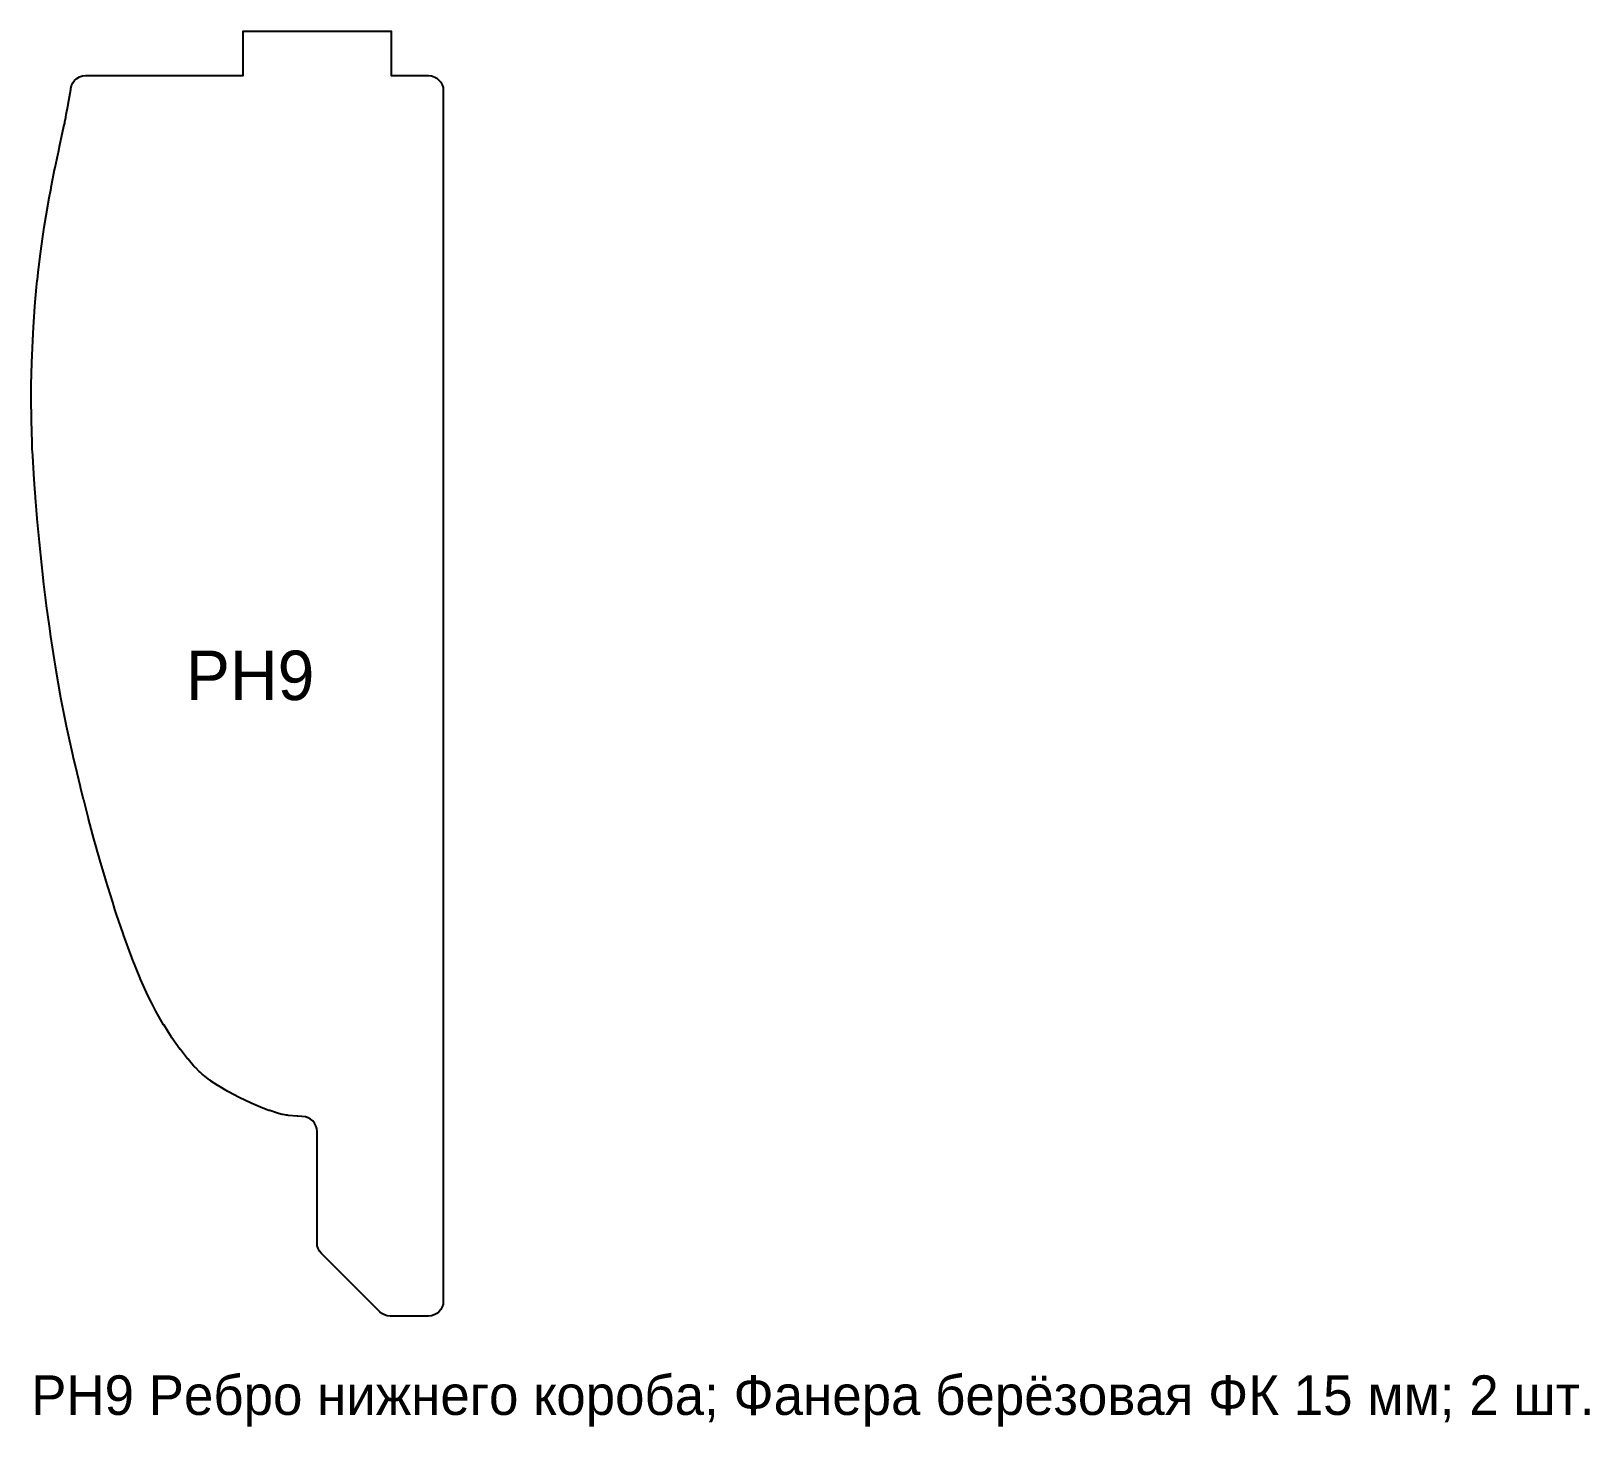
# Model space of a CAD drawing. Header units: millimetres. Extents: x 0 to 315, y -22 to 260.
import ezdxf
from ezdxf.enums import TextEntityAlignment as Align

# ---------------------------------------------------------------- set-up
doc = ezdxf.new("R2010")
doc.units = ezdxf.units.MM
doc.layers.add('CUT_OUT', color=7, linetype='Continuous')
doc.layers.add('TEXT', color=8, linetype='Continuous')

msp = doc.modelspace()

# ---------------------------------------------------------------- linework, layer by layer
at = {"layer": 'CUT_OUT'}
msp.add_lwpolyline([(8.17, 248.99), (8.43, 249.55), (8.8, 250.04), (9.26, 250.45), (9.8, 250.75), (10.39, 250.94), (11, 251), (42.88, 251), (42.88, 260), (72.88, 260), (72.88, 251), (80.41, 251), (81, 250.94), (81.56, 250.77), (82.08, 250.49), (82.53, 250.12), (82.9, 249.67), (83.18, 249.15), (83.35, 248.59), (83.41, 248), (83.41, 3), (83.35, 2.41), (83.18, 1.85), (82.9, 1.33), (82.53, 0.88), (82.08, 0.51), (81.56, 0.23), (81, 0.06), (80.41, 0), (72.65, 0), (72.07, 0.06), (71.5, 0.23), (70.99, 0.51), (70.53, 0.88), (58.73, 12.68), (58.36, 13.13), (58.08, 13.65), (57.91, 14.21), (57.86, 14.8), (57.86, 37.25), (57.79, 37.97), (57.62, 38.52), (57.36, 39.03), (57, 39.48), (56.56, 39.85), (56.06, 40.13), (55.51, 40.31), (54.8, 40.4), (54, 40.42), (53.8, 40.44), (52.04, 40.6), (51.8, 40.63), (51.72, 40.65), (51.63, 40.67), (51.03, 40.77), (50.8, 40.82), (50.04, 41.01), (49.88, 41.06), (48.27, 41.57), (48.12, 41.62), (46.54, 42.21), (46.41, 42.26), (44.5, 43.08), (44.38, 43.13), (42.21, 44.17), (42.11, 44.23), (39.91, 45.39), (39.79, 45.46), (37.91, 46.57), (37.78, 46.65), (36.31, 47.63), (36.27, 47.65), (36.12, 47.76), (35.87, 47.95), (35.12, 48.52), (34.95, 48.66), (34.61, 48.96), (34.17, 49.34), (34.02, 49.48), (33.31, 50.2), (33.27, 50.24), (33.02, 50.49), (32.9, 50.63), (32.87, 50.66), (32.86, 50.66), (31.74, 51.95), (31.64, 52.08), (30.21, 53.91), (30.2, 53.93), (30.11, 54.04), (28.5, 56.33), (28.42, 56.44), (26.89, 58.84), (26.81, 58.96), (25.24, 61.7), (25.17, 61.83), (24.43, 63.29), (23.74, 64.63), (23.68, 64.76), (22.08, 68.29), (22.03, 68.4), (20.42, 72.37), (20.41, 72.41), (20.4, 72.43), (20.38, 72.48), (20.35, 72.56), (18.68, 77.12), (18.66, 77.2), (17.23, 81.46), (16.88, 82.49), (16.87, 82.55), (16.5, 83.72), (16.5, 83.73), (15.1, 88.21), (15.09, 88.26), (13.86, 92.5), (13.83, 92.61), (13.29, 94.44), (13.28, 94.49), (12.71, 96.56), (12.71, 96.57), (11.6, 100.63), (11.59, 100.68), (10.64, 104.43), (10.62, 104.51), (9.98, 107.03), (9.96, 107.08), (9.3, 109.89), (8.5, 113.24), (8.49, 113.3), (7.83, 116.32), (7.17, 119.34), (7.16, 119.4), (6.49, 122.77), (5.96, 125.45), (5.95, 125.51), (5.53, 127.88), (4.9, 131.43), (4.89, 131.49), (4.3, 135.32), (3.97, 137.48), (3.96, 137.54), (3.68, 139.61), (3.12, 143.72), (3.11, 143.77), (2.59, 148.12), (2.36, 150.08), (2.35, 150.12), (2.15, 152.04), (1.67, 156.57), (1.67, 156.6), (1.23, 161.33), (1.23, 161.39), (1.07, 163.08), (1.06, 163.12), (0.94, 164.74), (0.94, 164.75), (0.59, 169.25), (0.59, 169.31), (0.32, 174.03), (0.31, 174.15), (0.23, 175.49), (0.23, 175.56), (0.18, 176.78), (0.18, 176.79), (0.04, 181.22), (0.04, 181.3), (0.01, 185.83), (0.01, 186), (0, 187.22), (0, 187.3), (0.02, 188.41), (0.02, 188.42), (0.11, 192.88), (0.11, 192.96), (0.31, 197.33), (0.32, 197.46), (0.37, 198.75), (0.37, 198.83), (0.46, 200.09), (0.46, 200.09), (0.75, 204.27), (0.76, 204.34), (1.11, 208.18), (1.24, 209.57), (1.25, 209.65), (1.43, 211.15), (1.44, 211.25), (1.88, 214.95), (1.89, 215.02), (2.38, 218.46), (2.38, 218.47), (2.64, 220.31), (2.65, 220.37), (3.04, 222.72), (3.04, 222.72), (3.57, 225.89), (3.58, 225.97), (4.03, 228.26), (4.06, 228.43), (4.67, 231.61), (4.68, 231.66), (4.83, 232.39), (4.84, 232.42), (5.45, 235.25), (5.51, 235.5), (5.82, 236.98), (5.82, 236.98), (6.57, 240.45), (6.57, 240.47), (6.64, 240.75), (6.64, 240.78), (6.78, 241.41), (6.78, 241.44), (6.82, 241.62), (6.83, 241.66), (7, 242.53), (7.01, 242.57), (7.11, 243.12), (7.11, 243.14), (7.5, 245.12), (7.52, 245.26), (8, 248.17), (8.02, 248.3), (8.03, 248.39), (8.17, 248.99)], close=True, dxfattribs=at)

# ---------------------------------------------------------------- texts
at = {"layer": 'TEXT'}
msp.add_text('РН9', height=10, dxfattribs=at).set_placement((44.31, 129.65), align=Align.MIDDLE_CENTER)
msp.add_text('РН9 Ребро нижнего короба; Фанера берёзовая ФК 15 мм; 2 шт.', height=8, dxfattribs=at).set_placement((0, -20))

doc.saveas('drawing.dxf')
